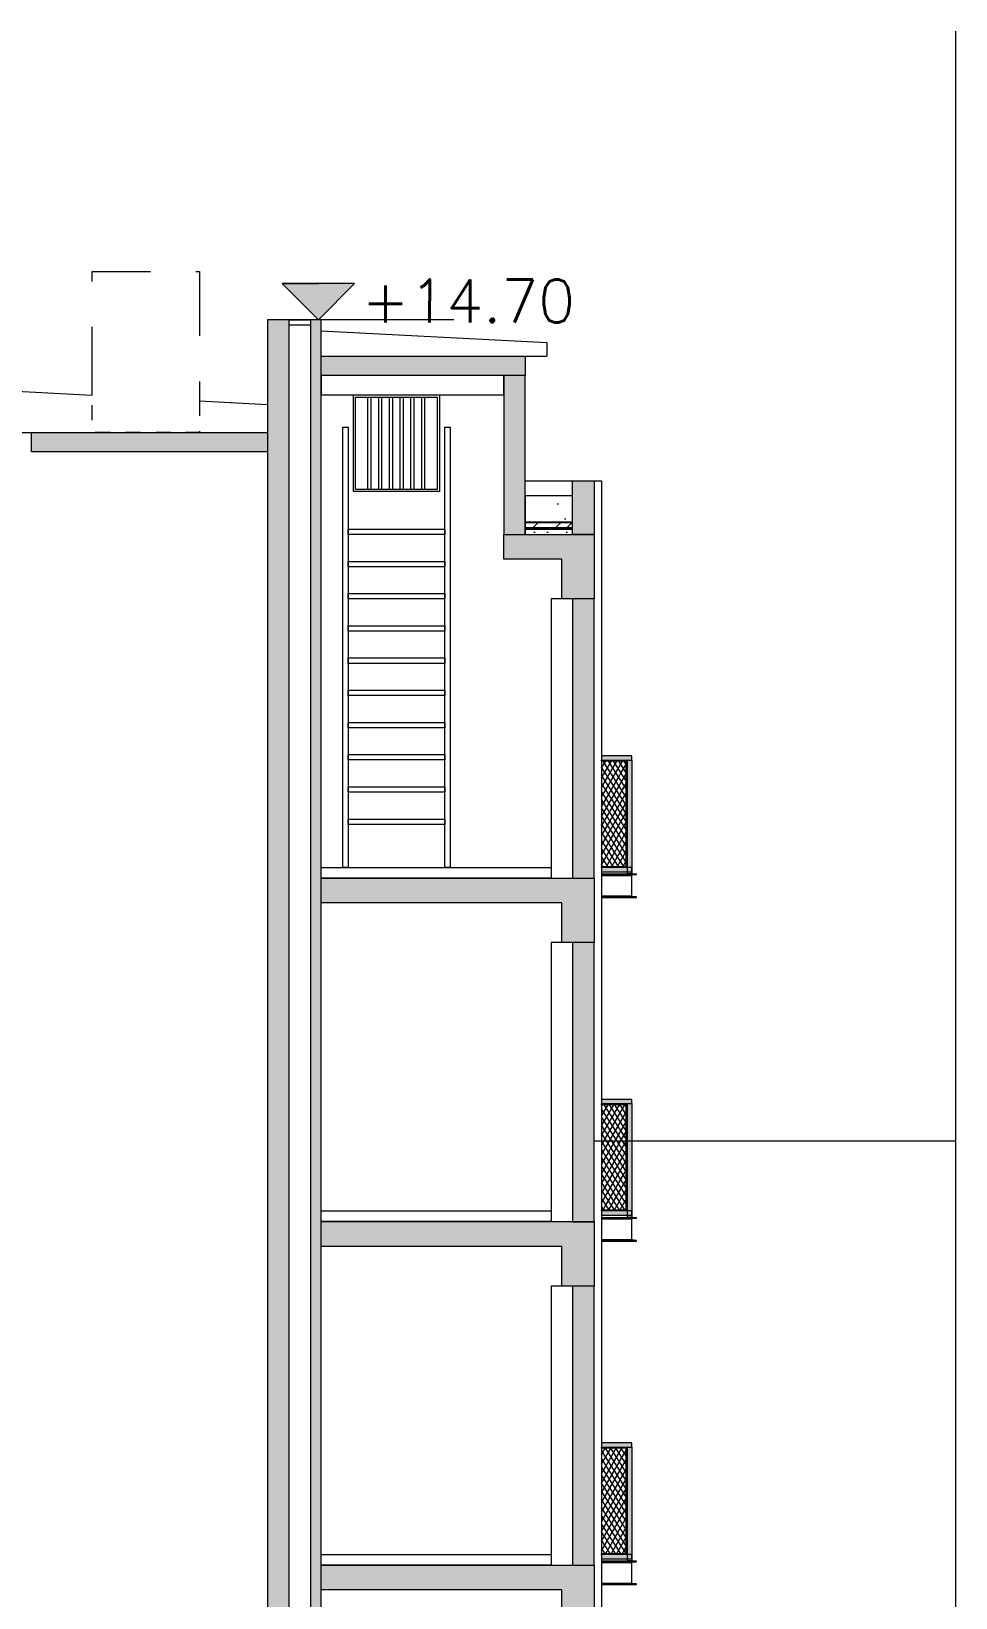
# Model space of a CAD drawing. Header units: millimetres. Extents: x 476244520 to 476657119, y 4620824743 to 4621446928.
# Drawn here: x 476537142 to 476545749, y 4621126568 to 4621141157 of the extents above; entities that cross this region are included whole.
import ezdxf

# ---------------------------------------------------------------- set-up
doc = ezdxf.new("R2010")
doc.units = ezdxf.units.MM
doc.header["$MEASUREMENT"] = 0
doc.linetypes.add('Long Dashed', pattern=[1058.333302, 634.99999, -423.333311])
doc.linetypes.add('Small Dashed', pattern=[282.222222, 141.111111, -141.111111])
for name, color, linetype, lineweight in [('0_0 Architecture_Pen_No__7', 7, 'Continuous', 0), ('0_Pen_No__1_Pen_No__250', 7, 'Continuous', 0), ('0_Pen_No__250_Pen_No__142', 142, 'Continuous', 0), ('0_Pen_No__7_Pen_No__7', 7, 'Continuous', 0), ('2D Drafting - General_Pen_No__250_Pen_No__250', 7, 'Continuous', 0), ('2D Drafting - General_Pen_No__250_Pen_No__7', 7, 'Continuous', 0), ('2D Drafting - General_Pen_No__250_Pen_No__7_Pen_No__154', 154, 'Continuous', 0), ('2D Drafting - General_Pen_No__250_Pen_No__7_Pen_No__250', 7, 'Continuous', 0), ('gegmebi_Pen_No__7_Pen_No__250', 7, 'Continuous', 0), ('kar-panjara_Pen_No__7_Pen_No__250', 7, 'Continuous', 0), ('New_0_Pen_No__7_Pen_No__250', 7, 'Continuous', 0), ('New_2D Drafting - General_Pen_No__1_Pen_No__253', 252, 'Continuous', 0), ('New_2D Drafting - General_Pen_No__1_Pen_No__4', 7, 'Continuous', 0), ('New_2D Drafting - General_Pen_No__250_Pen_No__154', 154, 'Continuous', 0), ('New_2D Drafting - General_Pen_No__250_Pen_No__7', 7, 'Continuous', 0), ('New_2D Drafting - General_Pen_No__250_Pen_No__7_Pen_No__250', 7, 'Continuous', 0), ('New_2D Drafting - General_Pen_No__30_Pen_No__9_Pen_No__9_Pen_No__255', 255, 'Continuous', 0), ('New_2D Drafting - General_Pen_No__30_Pen_No__9_Pen_No__9_Pen_No__7', 7, 'Continuous', 0), ('New_2D Drafting - General_Pen_No__4', 7, 'Continuous', 0), ('New_2D Drafting - General_Pen_No__7', 7, 'Continuous', 0), ('New_reg_nak_Pen_No__7', 7, 'Continuous', 0), ('New_shenobebi_Pen_No__7', 7, 'Continuous', 0), ('New_Structural - Bearing_Pen_No__1', 1, 'Continuous', 0), ('Structural - Bearing_Pen_No__7', 7, 'Continuous', 0), ('zoma_Pen_No__1_Pen_No__142', 142, 'Continuous', 0)]:
    doc.layers.add(name, color=color, linetype=linetype, lineweight=lineweight)
doc.linetypes.add('Break', pattern='A,0,[1,A-4 бѓЎбѓђбѓ®бѓљбѓ\x98 - nikas1.Shx,S=15.679026,R=0,X=0,Y=0],-1975.557214,0', length=1975.557214)
pattern_1 = [(60, (476844527.15, 4621385791.044), (-38.971143, 22.5), []), (122.833095, (476844527.15, 4621385791.044), (36.8060797, 18.75), [])]
pattern_2 = [(45, (476844527.15, 4621385791.04), (-459.6194, 459.6194), []), (45, (476844435.2, 4621385883), (-459.6194, 459.6194), [])]

msp = doc.modelspace()

# ---------------------------------------------------------------- hatches: boundary and pattern name
at = {"layer": '0_0 Architecture_Pen_No__7', "linetype": 'Continuous', "lineweight": 0}
h = msp.add_hatch(dxfattribs=at)
h.set_pattern_fill('CUT_STONE', style=0, pattern_type=2)
h.set_pattern_definition([(45, (476844527.15, 4621386591.04), (-254.55844, 254.55844), [0, -240, 0, -360]), (110, (476845327.15, 4621386591.04), (338.28934, 123.12725), [0, -176, 0, -304])])
h.paths.add_polyline_path([(476542182.138, 4621136829.917), (476541741.896, 4621136829.917), (476541741.896, 4621136584.157), (476542182.138, 4621136584.157)])
h = msp.add_hatch(dxfattribs=at)
h.set_pattern_fill('DOUBLE_1_4', style=0, pattern_type=2)
h.set_pattern_definition(pattern_2)
h.paths.add_polyline_path([(476542182.138, 4621136584.157), (476541741.896, 4621136584.157), (476541741.896, 4621136581.157), (476542182.138, 4621136581.157)])
h = msp.add_hatch(dxfattribs=at)
h.set_pattern_fill('STEEL', style=0, pattern_type=2)
h.set_pattern_definition([(45, (476844527.15, 4621385791.04), (-159.09903, 159.09903), []), (45, (476844474.12, 4621385844.08), (-159.09903, 159.09903), [])])
h.paths.add_polyline_path([(476542182.138, 4621136581.157), (476541741.896, 4621136581.157), (476541741.896, 4621136531.537), (476542182.138, 4621136531.537)])
h = msp.add_hatch(dxfattribs=at)
h.set_pattern_fill('DOUBLE_1_4', style=0, pattern_type=2)
h.set_pattern_definition(pattern_2)
h.paths.add_polyline_path([(476542182.138, 4621136531.537), (476541741.896, 4621136531.537), (476541741.896, 4621136528.537), (476542182.138, 4621136528.537)])
h = msp.add_hatch(dxfattribs=at)
h.set_pattern_fill('ALUMINUM', style=0, pattern_type=2)
h.set_pattern_definition([(45, (476844527.15, 4621385791.04), (-176.7767, 176.7767), []), (45, (476844491.8, 4621385826.4), (-176.7767, 176.7767), []), (45, (476844456.44, 4621385861.75), (-176.7767, 176.7767), [])])
h.paths.add_polyline_path([(476542182.138, 4621136528.537), (476541741.896, 4621136528.537), (476541741.896, 4621136520.537), (476542182.138, 4621136520.537)])
h = msp.add_hatch(dxfattribs=at)
h.set_pattern_fill('STRUCTURAL_CONCRETE', style=0, pattern_type=2)
h.set_pattern_definition([(0, (476844527.15, 4621385791.04), (0, 623.5383), [60, -300]), (0, (476844707.15, 4621386102.8), (0, 623.5383), [60, -300]), (60, (476844527.15, 4621385791.04), (-540, 311.7692), [60, -300]), (60, (476844887.15, 4621385791.04), (-540, 311.7692), [60, -300]), (120, (476844587.15, 4621385791.04), (540, 311.7692), [60, -300]), (120, (476844947.15, 4621385791.04), (540, 311.7692), [60, -300]), (0, (476844527.15, 4621385851.04), (0, 120.000005), [0, -120.000005, 0, -180.000007]), (45, (476844587.15, 4621385851.04), (-84.852817, 84.852817), [0, -90.000004, 0, -150.000006])])
h.paths.add_polyline_path([(476542182.138, 4621136519.537), (476541741.896, 4621136519.537), (476541741.896, 4621136469.917), (476542182.138, 4621136469.917)])
at = {"layer": '0_Pen_No__250_Pen_No__142', "linetype": 'Continuous', "lineweight": 0}
msp.add_hatch(color=142, dxfattribs=at).paths.add_polyline_path([(476539814.515, 4621138469.547), (476540152.208, 4621138807.075), (476539476.986, 4621138807.24)])
at = {"layer": '2D Drafting - General_Pen_No__250_Pen_No__250', "linetype": 'Continuous', "lineweight": 0}
msp.add_hatch(color=7, dxfattribs=at).paths.add_polyline_path([(476542382.138, 4621136969.484), (476542382.138, 4621136469.917), (476542182.138, 4621136469.917), (476542182.138, 4621136969.484)])
at = {"layer": '2D Drafting - General_Pen_No__250_Pen_No__7', "linetype": 'Continuous', "lineweight": 0}
for points in [[(476539841.899, 4621137951.271), (476539841.899, 4621138131.279), (476541741.896, 4621138131.279), (476541741.896, 4621137951.271)], [(476537142.183, 4621137239.187), (476537142.183, 4621137419.194), (476539342.179, 4621137419.194), (476539342.179, 4621137239.187)], [(476541541.896, 4621136469.917), (476542182.138, 4621136469.917), (476542382.138, 4621136469.917), (476542382.138, 4621136289.909), (476542382.138, 4621135869.917), (476542081.976, 4621135869.917), (476542081.976, 4621136239.909), (476541541.896, 4621136239.909)], [(476539841.944, 4621126869.917), (476542381.976, 4621126869.917), (476542381.976, 4621126689.909), (476542381.976, 4621126269.917), (476542081.976, 4621126269.917), (476542081.976, 4621126639.909), (476539841.944, 4621126639.909)]]:
    msp.add_hatch(color=7, dxfattribs=at).paths.add_polyline_path(points)
at = {"layer": '2D Drafting - General_Pen_No__250_Pen_No__7_Pen_No__154', "linetype": 'Continuous', "lineweight": 0}
for points in [[(476542181.976, 4621135869.916), (476542181.976, 4621133268.978), (476542381.976, 4621133268.978), (476542381.976, 4621135869.916)], [(476542181.976, 4621132669.916), (476542181.976, 4621130068.978), (476542381.976, 4621130068.978), (476542381.976, 4621132669.916)], [(476542181.976, 4621129469.916), (476542181.976, 4621126868.978), (476542381.976, 4621126868.978), (476542381.976, 4621129469.916)]]:
    msp.add_hatch(color=154, dxfattribs=at).paths.add_polyline_path(points)
at = {"layer": 'New_2D Drafting - General_Pen_No__250_Pen_No__154', "linetype": 'Continuous', "lineweight": 0}
msp.add_hatch(color=154, dxfattribs=at).paths.add_polyline_path([(476539341.94, 4621120519.777), (476539541.944, 4621120519.777), (476539541.944, 4621138469.484), (476539341.94, 4621138469.484)])
at = {"layer": 'New_2D Drafting - General_Pen_No__250_Pen_No__7', "linetype": 'Continuous', "lineweight": 0}
for points in [[(476539741.944, 4621121119.777), (476539841.944, 4621121119.777), (476539841.944, 4621138469.484), (476539741.944, 4621138469.484)], [(476541541.896, 4621136469.917), (476541741.896, 4621136469.917), (476541741.896, 4621137951.271), (476541541.896, 4621137951.271)], [(476539841.944, 4621133269.917), (476542381.976, 4621133269.917), (476542381.976, 4621133089.909), (476542381.976, 4621132669.916), (476542081.976, 4621132669.916), (476542081.976, 4621133039.909), (476539841.944, 4621133039.909)], [(476539841.944, 4621130069.917), (476542381.976, 4621130069.917), (476542381.976, 4621129889.909), (476542381.976, 4621129469.916), (476542081.976, 4621129469.916), (476542081.976, 4621129839.823), (476539841.944, 4621129839.823)]]:
    msp.add_hatch(color=7, dxfattribs=at).paths.add_polyline_path(points)
at = {"layer": 'New_2D Drafting - General_Pen_No__250_Pen_No__7_Pen_No__250', "linetype": 'Continuous', "lineweight": 0}
h = msp.add_hatch(dxfattribs=at)
h.set_pattern_fill('BATT_INSULATION', style=0, pattern_type=2)
h.set_pattern_definition(pattern_1)
h.paths.add_polyline_path([(476541741.896, 4621136520.537), (476541741.896, 4621136519.537), (476542182.138, 4621136519.537), (476542182.138, 4621136520.537)])
at = {"layer": 'New_2D Drafting - General_Pen_No__30_Pen_No__9_Pen_No__9_Pen_No__255', "linetype": 'Continuous', "lineweight": 0}
for points in [[(476542732.093, 4621134409.109), (476542452.427, 4621134409.109), (476542452.427, 4621134369.109), (476542732.093, 4621134369.109)], [(476542682.087, 4621134359.109), (476542452.427, 4621134359.109), (476542452.427, 4621134369.109), (476542692.087, 4621134369.109)], [(476542682.087, 4621133379.107), (476542692.087, 4621133369.107), (476542692.087, 4621134369.109), (476542682.087, 4621134359.109)], [(476542732.093, 4621133309.107), (476542692.087, 4621133309.107), (476542692.087, 4621134369.109), (476542732.093, 4621134369.109)], [(476542692.456, 4621133369.107), (476542452.427, 4621133369.107), (476542452.427, 4621133379.107), (476542682.456, 4621133379.107)], [(476542732.093, 4621133369.107), (476542452.427, 4621133369.107), (476542452.427, 4621133329.107), (476542732.093, 4621133329.107)], [(476542732.093, 4621131209.109), (476542452.427, 4621131209.109), (476542452.427, 4621131169.109), (476542732.093, 4621131169.109)], [(476542682.087, 4621131159.109), (476542452.427, 4621131159.109), (476542452.427, 4621131169.109), (476542692.087, 4621131169.109)], [(476542682.087, 4621130179.107), (476542692.087, 4621130169.107), (476542692.087, 4621131169.109), (476542682.087, 4621131159.109)], [(476542732.093, 4621130109.107), (476542692.087, 4621130109.107), (476542692.087, 4621131169.109), (476542732.093, 4621131169.109)], [(476542692.456, 4621130169.107), (476542452.427, 4621130169.107), (476542452.427, 4621130179.107), (476542682.456, 4621130179.107)], [(476542732.093, 4621130169.107), (476542452.427, 4621130169.107), (476542452.427, 4621130129.107), (476542732.093, 4621130129.107)], [(476542732.093, 4621128009.109), (476542452.427, 4621128009.109), (476542452.427, 4621127969.109), (476542732.093, 4621127969.109)], [(476542682.087, 4621127959.109), (476542452.427, 4621127959.109), (476542452.427, 4621127969.109), (476542692.087, 4621127969.109)], [(476542682.087, 4621126979.107), (476542692.087, 4621126969.107), (476542692.087, 4621127969.109), (476542682.087, 4621127959.109)], [(476542732.093, 4621126909.107), (476542692.087, 4621126909.107), (476542692.087, 4621127969.109), (476542732.093, 4621127969.109)], [(476542692.456, 4621126969.107), (476542452.427, 4621126969.107), (476542452.427, 4621126979.107), (476542682.456, 4621126979.107)], [(476542732.093, 4621126969.107), (476542452.427, 4621126969.107), (476542452.427, 4621126929.107), (476542732.093, 4621126929.107)]]:
    msp.add_hatch(color=255, dxfattribs=at).paths.add_polyline_path(points)
at = {"layer": 'New_2D Drafting - General_Pen_No__7', "linetype": 'Continuous', "lineweight": 0}
h = msp.add_hatch(dxfattribs=at)
h.set_pattern_fill('BATT_INSULATION', style=0, pattern_type=2)
h.set_pattern_definition(pattern_1)
h.paths.add_polyline_path([(476542452.427, 4621133379.107), (476542682.087, 4621133379.107), (476542682.087, 4621134359.109), (476542452.427, 4621134359.109)])
h = msp.add_hatch(dxfattribs=at)
h.set_pattern_fill('BATT_INSULATION', style=0, pattern_type=2)
h.set_pattern_definition(pattern_1)
h.paths.add_polyline_path([(476542452.427, 4621130179.107), (476542682.087, 4621130179.107), (476542682.087, 4621131159.109), (476542452.427, 4621131159.109)])
h = msp.add_hatch(dxfattribs=at)
h.set_pattern_fill('BATT_INSULATION', style=0, pattern_type=2)
h.set_pattern_definition(pattern_1)
h.paths.add_polyline_path([(476542452.427, 4621126979.107), (476542682.087, 4621126979.107), (476542682.087, 4621127959.109), (476542452.427, 4621127959.109)])

# ---------------------------------------------------------------- linework, layer by layer
at = {"layer": '0_0 Architecture_Pen_No__7', "color": 7, "linetype": 'Continuous', "lineweight": 0, "flags": 128}
for points in [[(476542182.138, 4621136829.917), (476541741.896, 4621136829.917), (476541741.896, 4621136584.157), (476542182.138, 4621136584.157)], [(476542182.138, 4621136584.157), (476541741.896, 4621136584.157), (476541741.896, 4621136581.157), (476542182.138, 4621136581.157)], [(476542182.138, 4621136581.157), (476541741.896, 4621136581.157), (476541741.896, 4621136531.537), (476542182.138, 4621136531.537)], [(476542182.138, 4621136531.537), (476541741.896, 4621136531.537), (476541741.896, 4621136528.537), (476542182.138, 4621136528.537)], [(476542182.138, 4621136528.537), (476541741.896, 4621136528.537), (476541741.896, 4621136520.537), (476542182.138, 4621136520.537)], [(476542182.138, 4621136519.537), (476541741.896, 4621136519.537), (476541741.896, 4621136469.917), (476542182.138, 4621136469.917)]]:
    msp.add_lwpolyline(points, close=True, dxfattribs=at)
at = {"layer": '0_Pen_No__1_Pen_No__250', "color": 7, "linetype": 'Continuous', "lineweight": 0, "flags": 128}
for points in [[(476539814.515, 4621138469.547), (476539476.986, 4621138807.24), (476539814.597, 4621138807.158)], [(476539814.515, 4621138469.547), (476540152.208, 4621138807.075), (476539814.597, 4621138807.158)], [(476541076.904, 4621138469.239), (476539476.904, 4621138469.629)]]:
    msp.add_lwpolyline(points, dxfattribs=at)
at = {"layer": '0_Pen_No__250_Pen_No__142', "color": 142, "linetype": 'Continuous', "lineweight": 0, "flags": 128}
msp.add_lwpolyline([(476539814.515, 4621138469.547), (476540152.208, 4621138807.075), (476539476.986, 4621138807.24)], close=True, dxfattribs=at)
at = {"layer": '0_Pen_No__7_Pen_No__7', "color": 7, "linetype": 'Continuous', "lineweight": 0}
for p, q in [((476539841.899, 4621138368.017), (476541941.896, 4621138257.415)), ((476541941.896, 4621138257.415), (476541941.896, 4621138131.279)), ((476539841.899, 4621138131.279), (476541941.896, 4621138131.279)), ((476536742.236, 4621137819.199), (476537709.049, 4621137768.279)), ((476538709.049, 4621137715.612), (476539341.944, 4621137682.279)), ((476536742.236, 4621137419.194), (476539342.179, 4621137419.194))]:
    msp.add_line(p, q, dxfattribs=at)
at = {"layer": '2D Drafting - General_Pen_No__250_Pen_No__7', "color": 7, "linetype": 'Continuous', "lineweight": 0, "flags": 128}
for points in [[(476539841.899, 4621137951.271), (476539841.899, 4621138131.279), (476541741.896, 4621138131.279), (476541741.896, 4621137951.271)], [(476537142.183, 4621137239.187), (476537142.183, 4621137419.194), (476539342.179, 4621137419.194), (476539342.179, 4621137239.187)], [(476542382.138, 4621136969.484), (476542382.138, 4621136469.917), (476542182.138, 4621136469.917), (476542182.138, 4621136969.484)], [(476541541.896, 4621136469.917), (476542182.138, 4621136469.917), (476542382.138, 4621136469.917), (476542382.138, 4621136289.909), (476542382.138, 4621135869.917), (476542081.976, 4621135869.917), (476542081.976, 4621136239.909), (476541541.896, 4621136239.909)], [(476539841.944, 4621126869.917), (476542381.976, 4621126869.917), (476542381.976, 4621126689.909), (476542381.976, 4621126269.917), (476542081.976, 4621126269.917), (476542081.976, 4621126639.909), (476539841.944, 4621126639.909)]]:
    msp.add_lwpolyline(points, close=True, dxfattribs=at)
at = {"layer": '2D Drafting - General_Pen_No__250_Pen_No__7_Pen_No__250', "color": 7, "linetype": 'Continuous', "lineweight": 0, "flags": 128}
for points in [[(476542181.976, 4621135869.916), (476542181.976, 4621133268.978), (476542381.976, 4621133268.978), (476542381.976, 4621135869.916)], [(476542181.976, 4621132669.916), (476542181.976, 4621130068.978), (476542381.976, 4621130068.978), (476542381.976, 4621132669.916)], [(476542181.976, 4621129469.916), (476542181.976, 4621126868.978), (476542381.976, 4621126868.978), (476542381.976, 4621129469.916)]]:
    msp.add_lwpolyline(points, close=True, dxfattribs=at)
at = {"layer": 'gegmebi_Pen_No__7_Pen_No__250', "color": 7, "linetype": 'Continuous', "lineweight": 0}
msp.add_line((476541741.896, 4621136969.484), (476542182.138, 4621136969.484), dxfattribs=at)
at = {"layer": 'gegmebi_Pen_No__7_Pen_No__250', "color": 7, "linetype": 'Continuous', "lineweight": 0, "flags": 128}
for points in [[(476541981.976, 4621133269.917), (476539841.944, 4621133269.917), (476539841.944, 4621133369.917), (476541981.976, 4621133369.917)], [(476541981.976, 4621130069.917), (476539841.944, 4621130069.917), (476539841.944, 4621130169.917), (476541981.976, 4621130169.917)], [(476541981.976, 4621126869.917), (476539841.944, 4621126869.917), (476539841.944, 4621126969.917), (476541981.976, 4621126969.917)]]:
    msp.add_lwpolyline(points, close=True, dxfattribs=at)
at = {"layer": 'kar-panjara_Pen_No__7_Pen_No__250', "color": 7, "linetype": 'Continuous', "lineweight": 0, "flags": 128}
for points in [[(476541981.976, 4621135869.916), (476541981.976, 4621133269.917), (476542381.976, 4621133269.917), (476542381.976, 4621135869.916)], [(476541981.976, 4621132669.916), (476541981.976, 4621130069.917), (476542381.976, 4621130069.917), (476542381.976, 4621132669.916)], [(476541981.976, 4621129469.916), (476541981.976, 4621126869.917), (476542381.976, 4621126869.917), (476542381.976, 4621129469.916)]]:
    msp.add_lwpolyline(points, close=True, dxfattribs=at)
at = {"layer": 'New_0_Pen_No__7_Pen_No__250', "color": 7, "linetype": 'Continuous', "lineweight": 0, "flags": 128}
msp.add_lwpolyline([(476539841.899, 4621137769.917), (476541541.896, 4621137769.917), (476541541.896, 4621137951.271), (476539841.899, 4621137951.271)], close=True, dxfattribs=at)
at = {"layer": 'New_2D Drafting - General_Pen_No__1_Pen_No__253', "color": 252, "linetype": 'Long Dashed', "lineweight": 0, "flags": 128}
msp.add_lwpolyline([(476537709.442, 4621137769.009), (476537709.442, 4621138920.214), (476538709.442, 4621138920.214), (476538709.442, 4621137716.342)], dxfattribs=at)
at = {"layer": 'New_2D Drafting - General_Pen_No__1_Pen_No__4', "color": 7, "linetype": 'Continuous', "lineweight": 0, "flags": 128}
msp.add_lwpolyline([(476539541.944, 4621138469.484), (476539741.944, 4621138469.484), (476539741.944, 4621138418.425), (476539541.944, 4621138418.425)], close=True, dxfattribs=at)
at = {"layer": 'New_2D Drafting - General_Pen_No__1_Pen_No__4', "color": 7, "linetype": 'Small Dashed', "lineweight": 0, "flags": 128}
msp.add_lwpolyline([(476538709.049, 4621137715.612), (476538709.049, 4621137419.194), (476537709.049, 4621137419.194), (476537709.049, 4621137768.279)], dxfattribs=at)
at = {"layer": 'New_2D Drafting - General_Pen_No__250_Pen_No__7', "color": 7, "linetype": 'Continuous', "lineweight": 0, "flags": 128}
for points in [[(476539341.94, 4621120519.777), (476539541.944, 4621120519.777), (476539541.944, 4621138469.484), (476539341.94, 4621138469.484)], [(476539741.944, 4621121119.777), (476539841.944, 4621121119.777), (476539841.944, 4621138469.484), (476539741.944, 4621138469.484)], [(476541541.896, 4621136469.917), (476541741.896, 4621136469.917), (476541741.896, 4621137951.271), (476541541.896, 4621137951.271)], [(476539841.944, 4621133269.917), (476542381.976, 4621133269.917), (476542381.976, 4621133089.909), (476542381.976, 4621132669.916), (476542081.976, 4621132669.916), (476542081.976, 4621133039.909), (476539841.944, 4621133039.909)], [(476539841.944, 4621130069.917), (476542381.976, 4621130069.917), (476542381.976, 4621129889.909), (476542381.976, 4621129469.916), (476542081.976, 4621129469.916), (476542081.976, 4621129839.823), (476539841.944, 4621129839.823)]]:
    msp.add_lwpolyline(points, close=True, dxfattribs=at)
at = {"layer": 'New_2D Drafting - General_Pen_No__250_Pen_No__7_Pen_No__250', "color": 7, "linetype": 'Continuous', "lineweight": 0, "flags": 128}
msp.add_lwpolyline([(476541741.896, 4621136520.537), (476541741.896, 4621136519.537), (476542182.138, 4621136519.537), (476542182.138, 4621136520.537)], close=True, dxfattribs=at)
at = {"layer": 'New_2D Drafting - General_Pen_No__30_Pen_No__9_Pen_No__9_Pen_No__7', "color": 7, "linetype": 'Continuous', "lineweight": 0, "flags": 128}
for points in [[(476542732.093, 4621134409.109), (476542452.427, 4621134409.109), (476542452.427, 4621134369.109), (476542732.093, 4621134369.109)], [(476542682.087, 4621134359.109), (476542452.427, 4621134359.109), (476542452.427, 4621134369.109), (476542692.087, 4621134369.109)], [(476542682.087, 4621133379.107), (476542692.087, 4621133369.107), (476542692.087, 4621134369.109), (476542682.087, 4621134359.109)], [(476542732.093, 4621133309.107), (476542692.087, 4621133309.107), (476542692.087, 4621134369.109), (476542732.093, 4621134369.109)], [(476542692.456, 4621133369.107), (476542452.427, 4621133369.107), (476542452.427, 4621133379.107), (476542682.456, 4621133379.107)], [(476542732.093, 4621133369.107), (476542452.427, 4621133369.107), (476542452.427, 4621133329.107), (476542732.093, 4621133329.107)], [(476542732.093, 4621131209.109), (476542452.427, 4621131209.109), (476542452.427, 4621131169.109), (476542732.093, 4621131169.109)], [(476542682.087, 4621131159.109), (476542452.427, 4621131159.109), (476542452.427, 4621131169.109), (476542692.087, 4621131169.109)], [(476542682.087, 4621130179.107), (476542692.087, 4621130169.107), (476542692.087, 4621131169.109), (476542682.087, 4621131159.109)], [(476542732.093, 4621130109.107), (476542692.087, 4621130109.107), (476542692.087, 4621131169.109), (476542732.093, 4621131169.109)], [(476542692.456, 4621130169.107), (476542452.427, 4621130169.107), (476542452.427, 4621130179.107), (476542682.456, 4621130179.107)], [(476542732.093, 4621130169.107), (476542452.427, 4621130169.107), (476542452.427, 4621130129.107), (476542732.093, 4621130129.107)], [(476542732.093, 4621128009.109), (476542452.427, 4621128009.109), (476542452.427, 4621127969.109), (476542732.093, 4621127969.109)], [(476542682.087, 4621127959.109), (476542452.427, 4621127959.109), (476542452.427, 4621127969.109), (476542692.087, 4621127969.109)], [(476542682.087, 4621126979.107), (476542692.087, 4621126969.107), (476542692.087, 4621127969.109), (476542682.087, 4621127959.109)], [(476542732.093, 4621126909.107), (476542692.087, 4621126909.107), (476542692.087, 4621127969.109), (476542732.093, 4621127969.109)], [(476542692.456, 4621126969.107), (476542452.427, 4621126969.107), (476542452.427, 4621126979.107), (476542682.456, 4621126979.107)], [(476542732.093, 4621126969.107), (476542452.427, 4621126969.107), (476542452.427, 4621126929.107), (476542732.093, 4621126929.107)]]:
    msp.add_lwpolyline(points, close=True, dxfattribs=at)
at = {"layer": 'New_2D Drafting - General_Pen_No__4', "color": 7, "linetype": 'Continuous', "lineweight": 0, "flags": 128}
for points in [[(476542452.427, 4621133379.107), (476542682.087, 4621133379.107), (476542682.087, 4621134359.109), (476542452.427, 4621134359.109)], [(476542452.427, 4621130179.107), (476542682.087, 4621130179.107), (476542682.087, 4621131159.109), (476542452.427, 4621131159.109)], [(476542452.427, 4621126979.107), (476542682.087, 4621126979.107), (476542682.087, 4621127959.109), (476542452.427, 4621127959.109)]]:
    msp.add_lwpolyline(points, close=True, dxfattribs=at)
at = {"layer": 'New_reg_nak_Pen_No__7', "color": 7, "linetype": 'Continuous', "lineweight": 0, "flags": 128}
msp.add_lwpolyline([(476542382.138, 4621136969.484), (476542452.49, 4621136969.483), (476542452.165, 4621123769.907), (476542382.238, 4621123769.909)], dxfattribs=at)
at = {"layer": 'New_shenobebi_Pen_No__7', "color": 7, "linetype": 'Continuous', "lineweight": 0}
for p, q in [((476540276.896, 4621136890.396), (476540276.896, 4621137749.917)), ((476540306.896, 4621136890.396), (476540306.896, 4621137749.917)), ((476540376.896, 4621136890.396), (476540376.896, 4621137749.917)), ((476540406.896, 4621136890.396), (476540406.896, 4621137749.917)), ((476540476.896, 4621136890.396), (476540476.896, 4621137749.917)), ((476540506.896, 4621136890.396), (476540506.896, 4621137749.917)), ((476540576.896, 4621136890.396), (476540576.896, 4621137749.917)), ((476540606.896, 4621136890.396), (476540606.896, 4621137749.917)), ((476540676.896, 4621136890.396), (476540676.896, 4621137749.917)), ((476540706.896, 4621136890.396), (476540706.896, 4621137749.917)), ((476540776.896, 4621136890.396), (476540776.896, 4621137749.917)), ((476540806.896, 4621136890.396), (476540806.896, 4621137749.917))]:
    msp.add_line(p, q, dxfattribs=at)
for points in [[(476540141.896, 4621137769.917), (476540941.896, 4621137769.917), (476540941.896, 4621136870.396), (476540141.896, 4621136870.396)], [(476540161.896, 4621137749.917), (476540921.896, 4621137749.917), (476540921.896, 4621136890.396), (476540161.896, 4621136890.396)], [(476540041.896, 4621137469.917), (476540091.896, 4621137469.917), (476540091.896, 4621133369.917), (476540041.896, 4621133369.917)], [(476540991.896, 4621137469.917), (476541041.896, 4621137469.917), (476541041.896, 4621133369.917), (476540991.896, 4621133369.917)], [(476540091.896, 4621136519.917), (476540991.896, 4621136519.917), (476540991.896, 4621136469.917), (476540091.896, 4621136469.917)], [(476540091.896, 4621136219.917), (476540991.896, 4621136219.917), (476540991.896, 4621136169.917), (476540091.896, 4621136169.917)], [(476540091.896, 4621135919.917), (476540991.896, 4621135919.917), (476540991.896, 4621135869.917), (476540091.896, 4621135869.917)], [(476540091.896, 4621135619.917), (476540991.896, 4621135619.917), (476540991.896, 4621135569.917), (476540091.896, 4621135569.917)], [(476540091.896, 4621135319.917), (476540991.896, 4621135319.917), (476540991.896, 4621135269.917), (476540091.896, 4621135269.917)], [(476540091.896, 4621135019.917), (476540991.896, 4621135019.917), (476540991.896, 4621134969.917), (476540091.896, 4621134969.917)], [(476540091.896, 4621134719.917), (476540991.896, 4621134719.917), (476540991.896, 4621134669.917), (476540091.896, 4621134669.917)], [(476540091.896, 4621134419.917), (476540991.896, 4621134419.917), (476540991.896, 4621134369.917), (476540091.896, 4621134369.917)], [(476540091.896, 4621134119.917), (476540991.896, 4621134119.917), (476540991.896, 4621134069.917), (476540091.896, 4621134069.917)], [(476540091.896, 4621133819.917), (476540991.896, 4621133819.917), (476540991.896, 4621133769.917), (476540091.896, 4621133769.917)]]:
    msp.add_lwpolyline(points, close=True, dxfattribs=at)
at = {"layer": 'New_Structural - Bearing_Pen_No__1', "color": 1, "linetype": 'Continuous', "lineweight": 0}
msp.add_line((476545748.972, 4621141156.705), (476545748.972, 4621114425.379), dxfattribs=at)
at = {"layer": 'New_Structural - Bearing_Pen_No__1', "color": 1, "linetype": 'Break', "lineweight": 0}
msp.add_line((476542381.976, 4621130823.074), (476545748.972, 4621130823.074), dxfattribs=at)
at = {"layer": 'Structural - Bearing_Pen_No__7', "color": 7, "linetype": 'Continuous', "lineweight": 0}
for p, q in [((476542452.4, 4621133309.115), (476542778.419, 4621133309.115)), ((476542452.4, 4621133306.62), (476542778.419, 4621133306.62)), ((476542452.4, 4621133302.665), (476542773.957, 4621133302.665)), ((476542452.4, 4621133298.675), (476542736.556, 4621133298.675)), ((476542452.4, 4621133294.72), (476542732.093, 4621133294.72)), ((476542732.093, 4621133294.72), (476542732.493, 4621133296.251)), ((476542732.094, 4621133103.51), (476542732.093, 4621133294.72)), ((476542732.493, 4621133296.251), (476542733.631, 4621133297.548)), ((476542733.631, 4621133297.548), (476542735.334, 4621133298.415)), ((476542735.334, 4621133298.415), (476542736.556, 4621133298.675)), ((476542736.556, 4621133298.675), (476542773.957, 4621133302.665)), ((476542773.957, 4621133302.665), (476542775.179, 4621133302.924)), ((476542775.179, 4621133302.924), (476542776.882, 4621133303.791)), ((476542776.882, 4621133303.791), (476542778.02, 4621133305.089)), ((476542778.02, 4621133305.089), (476542778.419, 4621133306.62)), ((476542778.419, 4621133306.62), (476542778.419, 4621133309.115)), ((476542452.395, 4621133103.51), (476542732.094, 4621133103.51)), ((476542452.395, 4621133099.555), (476542736.556, 4621133099.555)), ((476542452.395, 4621133095.565), (476542773.957, 4621133095.565)), ((476542452.395, 4621133091.61), (476542778.42, 4621133091.61)), ((476542452.395, 4621133089.115), (476542778.42, 4621133089.115)), ((476542732.493, 4621133101.979), (476542732.094, 4621133103.51)), ((476542733.631, 4621133100.681), (476542732.493, 4621133101.979)), ((476542735.334, 4621133099.814), (476542733.631, 4621133100.681)), ((476542736.556, 4621133099.555), (476542735.334, 4621133099.814)), ((476542773.957, 4621133095.565), (476542736.556, 4621133099.555)), ((476542775.179, 4621133095.305), (476542773.957, 4621133095.565)), ((476542776.882, 4621133094.438), (476542775.179, 4621133095.305)), ((476542778.02, 4621133093.141), (476542776.882, 4621133094.438)), ((476542778.42, 4621133091.61), (476542778.02, 4621133093.141)), ((476542778.42, 4621133089.115), (476542778.42, 4621133091.61)), ((476542452.4, 4621130109.115), (476542778.419, 4621130109.115)), ((476542452.4, 4621130106.62), (476542778.419, 4621130106.62)), ((476542452.4, 4621130102.665), (476542773.957, 4621130102.665)), ((476542452.4, 4621130098.675), (476542736.556, 4621130098.675)), ((476542452.4, 4621130094.72), (476542732.093, 4621130094.72)), ((476542732.093, 4621130094.72), (476542732.493, 4621130096.251)), ((476542732.094, 4621129903.51), (476542732.093, 4621130094.72)), ((476542732.493, 4621130096.251), (476542733.631, 4621130097.548)), ((476542733.631, 4621130097.548), (476542735.334, 4621130098.415)), ((476542735.334, 4621130098.415), (476542736.556, 4621130098.675)), ((476542736.556, 4621130098.675), (476542773.957, 4621130102.665)), ((476542773.957, 4621130102.665), (476542775.179, 4621130102.924)), ((476542775.179, 4621130102.924), (476542776.882, 4621130103.791)), ((476542776.882, 4621130103.791), (476542778.02, 4621130105.089)), ((476542778.02, 4621130105.089), (476542778.419, 4621130106.62)), ((476542778.419, 4621130106.62), (476542778.419, 4621130109.115)), ((476542452.395, 4621129903.51), (476542732.094, 4621129903.51)), ((476542732.493, 4621129901.979), (476542732.094, 4621129903.51)), ((476542452.395, 4621129899.555), (476542736.556, 4621129899.555)), ((476542452.395, 4621129895.565), (476542773.957, 4621129895.565)), ((476542452.395, 4621129891.61), (476542778.42, 4621129891.61)), ((476542452.395, 4621129889.115), (476542778.42, 4621129889.115)), ((476542733.631, 4621129900.681), (476542732.493, 4621129901.979)), ((476542735.334, 4621129899.814), (476542733.631, 4621129900.681)), ((476542736.556, 4621129899.555), (476542735.334, 4621129899.814)), ((476542773.957, 4621129895.565), (476542736.556, 4621129899.555)), ((476542775.179, 4621129895.305), (476542773.957, 4621129895.565)), ((476542776.882, 4621129894.438), (476542775.179, 4621129895.305)), ((476542778.02, 4621129893.141), (476542776.882, 4621129894.438)), ((476542778.42, 4621129891.61), (476542778.02, 4621129893.141)), ((476542778.42, 4621129889.115), (476542778.42, 4621129891.61)), ((476542452.4, 4621126909.115), (476542778.419, 4621126909.115)), ((476542452.4, 4621126906.62), (476542778.419, 4621126906.62)), ((476542452.4, 4621126902.665), (476542773.957, 4621126902.665)), ((476542452.4, 4621126898.675), (476542736.556, 4621126898.675)), ((476542452.4, 4621126894.72), (476542732.093, 4621126894.72)), ((476542732.093, 4621126894.72), (476542732.493, 4621126896.251)), ((476542732.094, 4621126703.51), (476542732.093, 4621126894.72)), ((476542732.493, 4621126896.251), (476542733.631, 4621126897.548)), ((476542733.631, 4621126897.548), (476542735.334, 4621126898.415)), ((476542735.334, 4621126898.415), (476542736.556, 4621126898.675)), ((476542736.556, 4621126898.675), (476542773.957, 4621126902.665)), ((476542773.957, 4621126902.665), (476542775.179, 4621126902.924)), ((476542775.179, 4621126902.924), (476542776.882, 4621126903.791)), ((476542776.882, 4621126903.791), (476542778.02, 4621126905.089)), ((476542778.02, 4621126905.089), (476542778.419, 4621126906.62)), ((476542778.419, 4621126906.62), (476542778.419, 4621126909.115)), ((476542452.395, 4621126703.51), (476542732.094, 4621126703.51)), ((476542452.395, 4621126699.555), (476542736.556, 4621126699.555)), ((476542452.395, 4621126695.565), (476542773.957, 4621126695.565)), ((476542732.493, 4621126701.979), (476542732.094, 4621126703.51)), ((476542733.631, 4621126700.681), (476542732.493, 4621126701.979)), ((476542735.334, 4621126699.814), (476542733.631, 4621126700.681)), ((476542736.556, 4621126699.555), (476542735.334, 4621126699.814)), ((476542773.957, 4621126695.565), (476542736.556, 4621126699.555)), ((476542775.179, 4621126695.305), (476542773.957, 4621126695.565)), ((476542776.882, 4621126694.438), (476542775.179, 4621126695.305)), ((476542778.02, 4621126693.141), (476542776.882, 4621126694.438)), ((476542778.42, 4621126691.61), (476542778.02, 4621126693.141)), ((476542452.395, 4621126691.61), (476542778.42, 4621126691.61)), ((476542452.395, 4621126689.115), (476542778.42, 4621126689.115)), ((476542778.42, 4621126689.115), (476542778.42, 4621126691.61))]:
    msp.add_line(p, q, dxfattribs=at)

# ---------------------------------------------------------------- texts
at = {"layer": 'zoma_Pen_No__1_Pen_No__142', "color": 142, "linetype": 'Continuous', "lineweight": 0, "insert": (476540216.818, 4621138445.803), "char_height": 400, "attachment_point": 7, "rotation": 359.9860128}
msp.add_mtext('\\A1;{\\pql;\\Ftxt.shx;+14.7\\Ftxt.shx;0}', dxfattribs=at)

doc.saveas('drawing.dxf')
